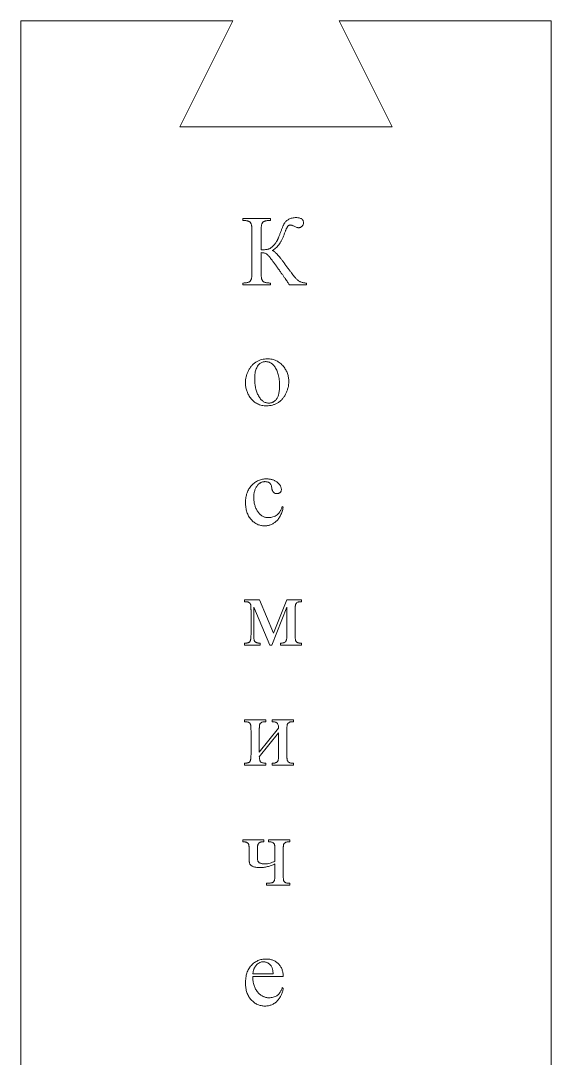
# Model space of a CAD drawing. Header units: millimetres. Extents: x -10 to 76, y -35.9 to 42.5.
# Drawn here: x -10 to 10, y 3.43 to 42.5 of the extents above; entities that cross this region are included whole.
import ezdxf

# ---------------------------------------------------------------- set-up
doc = ezdxf.new("R2010")
doc.units = ezdxf.units.MM

msp = doc.modelspace()

# ---------------------------------------------------------------- linework, layer by layer
at = {"color": 7, "linetype": 'Continuous', "lineweight": 15}
for p, q in [((-10, -17.5), (-10, 42.5)), ((-2, 42.5), (-10, 42.5)), ((-4, 38.5), (-2, 42.5)), ((4, 38.5), (2, 42.5)), ((10, 42.5), (2, 42.5)), ((10, -17.5), (10, 42.5)), ((-4, 38.5), (4, 38.5)), ((-1.632, 35.052), (-0.59, 35.052)), ((-1.632, 34.983), (-1.632, 35.052)), ((-0.59, 35.052), (-0.59, 34.983)), ((-1.285, 33.003), (-1.285, 34.601)), ((-0.938, 34.601), (-0.938, 33.872)), ((-0.938, 33.767), (-0.938, 33.003)), ((-1.632, 32.552), (-1.632, 32.622)), ((-0.59, 32.552), (-1.632, 32.552)), ((-0.59, 32.622), (-0.59, 32.552)), ((0.767, 32.552), (0.127, 32.552)), ((0.767, 32.62), (0.767, 32.552)), ((-0.139, 24.205), (-0.104, 24.18)), ((-1.563, 20.622), (-1.563, 20.691)), ((-1.563, 20.691), (-1, 20.691)), ((-1.215, 20.412), (-1.215, 19.389)), ((-0.614, 18.99), (-1.215, 20.412)), ((-1, 20.691), (-0.469, 19.433)), ((0.035, 20.412), (-0.534, 18.99)), ((-0.469, 19.433), (0.034, 20.691)), ((0.034, 20.691), (0.59, 20.691)), ((0.035, 19.389), (0.035, 20.412)), ((0.59, 20.691), (0.59, 20.622)), ((-1.319, 19.372), (-1.319, 20.309)), ((0.347, 20.309), (0.347, 19.372)), ((-1.563, 18.99), (-1.563, 19.059)), ((-0.972, 18.99), (-1.563, 18.99)), ((-0.972, 19.059), (-0.972, 18.99)), ((-0.534, 18.99), (-0.614, 18.99)), ((-0.208, 18.99), (-0.208, 19.059)), ((0.59, 18.99), (-0.208, 18.99)), ((0.59, 19.059), (0.59, 18.99)), ((-1.563, 16.17), (-0.764, 16.17)), ((-1.563, 16.101), (-1.563, 16.17)), ((-0.764, 16.17), (-0.764, 16.101)), ((-0.521, 16.17), (0.278, 16.17)), ((-0.521, 16.101), (-0.521, 16.17)), ((0.278, 16.17), (0.278, 16.101)), ((-1.319, 14.851), (-1.319, 15.767)), ((-1.007, 14.955), (-0.278, 15.858)), ((-1.007, 15.788), (-1.007, 14.955)), ((-0.278, 15.684), (-1.007, 14.781)), ((-0.278, 14.851), (-0.278, 15.684)), ((0.035, 15.788), (0.035, 14.851)), ((-1.563, 14.469), (-1.563, 14.538)), ((-0.764, 14.469), (-1.563, 14.469)), ((-0.764, 14.538), (-0.764, 14.469)), ((-0.521, 14.469), (-0.521, 14.538)), ((0.278, 14.469), (-0.521, 14.469)), ((0.278, 14.538), (0.278, 14.469)), ((-1.632, 11.649), (-0.833, 11.649)), ((-1.632, 11.58), (-1.632, 11.649)), ((-0.833, 11.649), (-0.833, 11.58)), ((-0.66, 11.649), (0.139, 11.649)), ((-0.66, 11.58), (-0.66, 11.649)), ((0.139, 11.649), (0.139, 11.58)), ((-1.389, 10.94), (-1.389, 11.267)), ((-1.076, 11.239), (-1.076, 11.022)), ((-0.417, 10.851), (-0.417, 11.234)), ((-0.104, 11.267), (-0.104, 10.33)), ((-0.417, 10.33), (-0.417, 10.747)), ((-0.729, 9.948), (-0.729, 10.017)), ((0.139, 9.948), (-0.729, 9.948)), ((0.139, 10.017), (0.139, 9.948)), ((-1.25, 6.608), (-0.486, 6.608)), ((-0.104, 6.503), (-1.25, 6.503)), ((-0.139, 6.087), (-0.104, 6.052))]:
    msp.add_line(p, q, dxfattribs=at)
for points, knots in [([(-1.285, 34.601), (-1.285, 34.62), (-1.285, 34.657), (-1.288, 34.71), (-1.293, 34.757), (-1.3, 34.798), (-1.308, 34.834), (-1.319, 34.865), (-1.331, 34.89), (-1.347, 34.91), (-1.365, 34.927), (-1.389, 34.94), (-1.417, 34.952), (-1.451, 34.962), (-1.489, 34.97), (-1.532, 34.976), (-1.58, 34.98), (-1.614, 34.982), (-1.632, 34.983)], [0, 0, 0, 0, 0.093507, 0.178373, 0.254794, 0.322163, 0.381501, 0.433457, 0.478394, 0.517017, 0.555402, 0.598861, 0.647392, 0.702962, 0.766367, 0.836185, 0.914262, 1, 1, 1, 1]), ([(-0.59, 34.983), (-0.608, 34.982), (-0.642, 34.98), (-0.691, 34.976), (-0.735, 34.97), (-0.773, 34.962), (-0.807, 34.952), (-0.835, 34.94), (-0.859, 34.927), (-0.877, 34.911), (-0.892, 34.89), (-0.905, 34.865), (-0.915, 34.834), (-0.923, 34.798), (-0.929, 34.757), (-0.934, 34.71), (-0.937, 34.657), (-0.937, 34.62), (-0.938, 34.601)], [0, 0, 0, 0, 0.086465, 0.16528, 0.235842, 0.298288, 0.354602, 0.403853, 0.446487, 0.484808, 0.522839, 0.5677, 0.619282, 0.67852, 0.745634, 0.821927, 0.90665, 1, 1, 1, 1]), ([(-0.195, 34.558), (-0.189, 34.576), (-0.176, 34.611), (-0.157, 34.661), (-0.138, 34.706), (-0.122, 34.748), (-0.106, 34.785), (-0.089, 34.817), (-0.076, 34.846), (-0.057, 34.879), (-0.032, 34.916), (0.007, 34.956), (0.053, 34.992), (0.106, 35.025), (0.166, 35.053), (0.232, 35.073), (0.304, 35.085), (0.353, 35.086), (0.379, 35.087)], [0, 0, 0, 0, 0.067817, 0.130422, 0.188059, 0.240853, 0.288125, 0.33051, 0.368057, 0.400244, 0.461468, 0.525795, 0.594134, 0.667553, 0.745247, 0.825724, 0.91021, 1, 1, 1, 1]), ([(0.158, 34.809), (0.149, 34.808), (0.13, 34.807), (0.103, 34.794), (0.078, 34.774), (0.06, 34.752), (0.045, 34.728), (0.033, 34.704), (0.018, 34.674), (0.003, 34.638), (-0.014, 34.596), (-0.034, 34.549), (-0.054, 34.495), (-0.068, 34.458), (-0.075, 34.438)], [0, 0, 0, 0, 0.061844, 0.123597, 0.191522, 0.266077, 0.31218, 0.371747, 0.443964, 0.528934, 0.627217, 0.737748, 0.862737, 1, 1, 1, 1]), ([(0.306, 34.76), (0.29, 34.767), (0.26, 34.781), (0.219, 34.796), (0.187, 34.806), (0.167, 34.808), (0.158, 34.809)], [0, 0, 0, 0, 0.341667, 0.61939, 0.83907, 1, 1, 1, 1]), ([(0.379, 35.087), (0.401, 35.086), (0.442, 35.085), (0.5, 35.076), (0.549, 35.06), (0.59, 35.038), (0.621, 35.008), (0.645, 34.972), (0.657, 34.929), (0.659, 34.899), (0.66, 34.883)], [0, 0, 0, 0, 0.1663499, 0.3137591, 0.4427214, 0.5576857, 0.6635574, 0.7679225, 0.8786684, 1, 1, 1, 1]), ([(0.66, 34.883), (0.659, 34.871), (0.658, 34.848), (0.646, 34.815), (0.629, 34.784), (0.605, 34.757), (0.576, 34.734), (0.545, 34.717), (0.512, 34.707), (0.489, 34.705), (0.477, 34.705)], [0, 0, 0, 0, 0.123952, 0.245908, 0.370279, 0.501431, 0.63183, 0.755256, 0.876048, 1, 1, 1, 1]), ([(-0.938, 33.872), (-0.907, 33.872), (-0.851, 33.873), (-0.774, 33.878), (-0.713, 33.886), (-0.663, 33.897), (-0.62, 33.915), (-0.578, 33.941), (-0.534, 33.975), (-0.489, 34.015), (-0.445, 34.061), (-0.404, 34.109), (-0.368, 34.159), (-0.343, 34.203), (-0.323, 34.241), (-0.308, 34.274), (-0.292, 34.311), (-0.274, 34.352), (-0.256, 34.398), (-0.237, 34.447), (-0.216, 34.501), (-0.202, 34.538), (-0.195, 34.558)], [0, 0, 0, 0, 0.082572, 0.151618, 0.206813, 0.249581, 0.28832, 0.332802, 0.382331, 0.438391, 0.496772, 0.553622, 0.608644, 0.66251, 0.69113, 0.723914, 0.760218, 0.80069, 0.844318, 0.892574, 0.944372, 1, 1, 1, 1]), ([(-0.075, 34.438), (-0.09, 34.401), (-0.118, 34.329), (-0.167, 34.228), (-0.218, 34.138), (-0.272, 34.058), (-0.329, 33.989), (-0.39, 33.931), (-0.454, 33.882), (-0.5, 33.858), (-0.522, 33.847)], [0, 0, 0, 0, 0.15808, 0.304817, 0.441523, 0.56801, 0.685241, 0.795956, 0.900169, 1, 1, 1, 1]), ([(0.477, 34.705), (0.467, 34.706), (0.444, 34.707), (0.406, 34.719), (0.358, 34.737), (0.325, 34.751), (0.306, 34.76)], [0, 0, 0, 0, 0.165882, 0.386249, 0.664182, 1, 1, 1, 1]), ([(0.127, 32.552), (0.118, 32.568), (0.096, 32.602), (0.059, 32.658), (0.015, 32.723), (-0.037, 32.797), (-0.094, 32.882), (-0.16, 32.974), (-0.233, 33.077), (-0.31, 33.185), (-0.386, 33.291), (-0.458, 33.389), (-0.521, 33.473), (-0.576, 33.545), (-0.622, 33.604), (-0.661, 33.65), (-0.691, 33.684), (-0.721, 33.713), (-0.759, 33.735), (-0.811, 33.754), (-0.871, 33.765), (-0.915, 33.766), (-0.938, 33.767)], [0, 0, 0, 0, 0.033266, 0.073307, 0.120486, 0.174814, 0.23619, 0.304454, 0.379953, 0.462421, 0.543906, 0.616189, 0.679734, 0.733896, 0.778885, 0.814976, 0.842421, 0.860638, 0.889757, 0.921719, 0.958532, 1, 1, 1, 1]), ([(-0.522, 33.847), (-0.509, 33.841), (-0.479, 33.83), (-0.436, 33.799), (-0.387, 33.758), (-0.333, 33.705), (-0.275, 33.64), (-0.212, 33.564), (-0.144, 33.476), (-0.097, 33.413), (-0.073, 33.379)], [0, 0, 0, 0, 0.064966, 0.145646, 0.242102, 0.356389, 0.489572, 0.640781, 0.810867, 1, 1, 1, 1]), ([(-0.073, 33.379), (-0.047, 33.344), (0.002, 33.275), (0.074, 33.177), (0.141, 33.088), (0.202, 33.008), (0.258, 32.937), (0.308, 32.876), (0.353, 32.823), (0.393, 32.779), (0.432, 32.742), (0.472, 32.71), (0.515, 32.684), (0.561, 32.662), (0.609, 32.644), (0.659, 32.631), (0.712, 32.623), (0.748, 32.621), (0.767, 32.62)], [0, 0, 0, 0, 0.112551, 0.216056, 0.310524, 0.395966, 0.472397, 0.539838, 0.598018, 0.647586, 0.69192, 0.735247, 0.778086, 0.820544, 0.863854, 0.908115, 0.953345, 1, 1, 1, 1]), ([(-1.632, 32.622), (-1.614, 32.622), (-1.581, 32.624), (-1.533, 32.628), (-1.49, 32.634), (-1.452, 32.642), (-1.418, 32.652), (-1.39, 32.663), (-1.367, 32.677), (-1.347, 32.692), (-1.332, 32.713), (-1.319, 32.738), (-1.308, 32.768), (-1.3, 32.805), (-1.293, 32.846), (-1.288, 32.894), (-1.285, 32.947), (-1.285, 32.984), (-1.285, 33.003)], [0, 0, 0, 0, 0.08484, 0.162892, 0.232688, 0.29522, 0.350773, 0.399758, 0.442451, 0.480923, 0.519534, 0.564082, 0.616022, 0.676191, 0.743539, 0.819937, 0.905649, 1, 1, 1, 1]), ([(-0.938, 33.003), (-0.937, 32.984), (-0.937, 32.947), (-0.934, 32.894), (-0.929, 32.847), (-0.923, 32.806), (-0.915, 32.77), (-0.905, 32.739), (-0.892, 32.714), (-0.877, 32.694), (-0.859, 32.677), (-0.835, 32.664), (-0.807, 32.652), (-0.773, 32.643), (-0.735, 32.634), (-0.691, 32.628), (-0.642, 32.624), (-0.608, 32.622), (-0.59, 32.622)], [0, 0, 0, 0, 0.09335, 0.178073, 0.254366, 0.32148, 0.380718, 0.4323, 0.477161, 0.515192, 0.553513, 0.596147, 0.645398, 0.701712, 0.764158, 0.83472, 0.913535, 1, 1, 1, 1]), ([(-1.528, 28.866), (-1.526, 28.905), (-1.524, 28.982), (-1.501, 29.097), (-1.465, 29.212), (-1.423, 29.305), (-1.384, 29.378), (-1.351, 29.429), (-1.316, 29.477), (-1.28, 29.521), (-1.24, 29.561), (-1.199, 29.597), (-1.156, 29.631), (-1.094, 29.668), (-1.015, 29.709), (-0.916, 29.742), (-0.814, 29.764), (-0.745, 29.766), (-0.71, 29.767)], [0, 0, 0, 0, 0.085205, 0.171356, 0.259661, 0.351428, 0.397563, 0.442637, 0.485963, 0.528389, 0.569807, 0.610451, 0.650808, 0.690992, 0.769929, 0.846679, 0.923228, 1, 1, 1, 1]), ([(-0.71, 29.767), (-0.679, 29.767), (-0.618, 29.765), (-0.528, 29.751), (-0.443, 29.728), (-0.364, 29.697), (-0.288, 29.657), (-0.218, 29.606), (-0.152, 29.547), (-0.113, 29.502), (-0.093, 29.479)], [0, 0, 0, 0, 0.133184, 0.260762, 0.384261, 0.505075, 0.625496, 0.747346, 0.871501, 1, 1, 1, 1]), ([(-0.767, 29.663), (-0.783, 29.662), (-0.816, 29.661), (-0.865, 29.649), (-0.914, 29.631), (-0.963, 29.605), (-1.011, 29.57), (-1.053, 29.522), (-1.09, 29.464), (-1.123, 29.395), (-1.149, 29.316), (-1.167, 29.226), (-1.179, 29.125), (-1.18, 29.055), (-1.181, 29.018)], [0, 0, 0, 0, 0.057086, 0.114771, 0.176202, 0.240704, 0.308495, 0.381023, 0.461005, 0.549257, 0.646645, 0.753179, 0.87092, 1, 1, 1, 1]), ([(-0.435, 29.484), (-0.446, 29.498), (-0.467, 29.526), (-0.504, 29.562), (-0.542, 29.594), (-0.583, 29.619), (-0.625, 29.639), (-0.67, 29.653), (-0.718, 29.662), (-0.75, 29.663), (-0.767, 29.663)], [0, 0, 0, 0, 0.13773, 0.267731, 0.392513, 0.51413, 0.632878, 0.753106, 0.874022, 1, 1, 1, 1]), ([(-0.243, 28.765), (-0.244, 28.802), (-0.245, 28.874), (-0.254, 28.979), (-0.269, 29.079), (-0.289, 29.172), (-0.316, 29.259), (-0.35, 29.34), (-0.388, 29.415), (-0.42, 29.461), (-0.435, 29.484)], [0, 0, 0, 0, 0.147098, 0.286715, 0.41879, 0.54443, 0.664662, 0.78014, 0.891782, 1, 1, 1, 1]), ([(-0.093, 29.479), (-0.078, 29.459), (-0.047, 29.418), (-0.006, 29.352), (0.028, 29.285), (0.056, 29.215), (0.078, 29.143), (0.093, 29.069), (0.102, 28.992), (0.103, 28.94), (0.104, 28.914)], [0, 0, 0, 0, 0.127751, 0.252236, 0.375792, 0.498193, 0.621569, 0.744918, 0.871081, 1, 1, 1, 1]), ([(-1.181, 29.018), (-1.18, 28.987), (-1.18, 28.926), (-1.172, 28.838), (-1.161, 28.752), (-1.145, 28.67), (-1.125, 28.59), (-1.1, 28.514), (-1.07, 28.441), (-1.037, 28.372), (-0.999, 28.309), (-0.959, 28.253), (-0.914, 28.207), (-0.868, 28.168), (-0.818, 28.137), (-0.765, 28.116), (-0.709, 28.103), (-0.671, 28.102), (-0.652, 28.101)], [0, 0, 0, 0, 0.079275, 0.155505, 0.229811, 0.301493, 0.371825, 0.440524, 0.507876, 0.574385, 0.637946, 0.696969, 0.752044, 0.803378, 0.852949, 0.901687, 0.949978, 1, 1, 1, 1]), ([(-1.338, 28.298), (-1.353, 28.319), (-1.383, 28.361), (-1.422, 28.428), (-1.455, 28.496), (-1.481, 28.566), (-1.503, 28.638), (-1.517, 28.713), (-1.527, 28.789), (-1.527, 28.84), (-1.528, 28.866)], [0, 0, 0, 0, 0.128499, 0.254011, 0.377298, 0.500828, 0.623214, 0.747373, 0.872771, 1, 1, 1, 1]), ([(0.104, 28.914), (0.103, 28.876), (0.1, 28.8), (0.079, 28.686), (0.044, 28.572), (0.005, 28.477), (-0.033, 28.404), (-0.064, 28.352), (-0.097, 28.303), (-0.134, 28.258), (-0.172, 28.216), (-0.214, 28.178), (-0.258, 28.143), (-0.32, 28.103), (-0.402, 28.06), (-0.507, 28.024), (-0.617, 28), (-0.692, 27.998), (-0.73, 27.997)], [0, 0, 0, 0, 0.081802, 0.164727, 0.25116, 0.340895, 0.386013, 0.429836, 0.472733, 0.514602, 0.555425, 0.595982, 0.636502, 0.676999, 0.757054, 0.836503, 0.917023, 1, 1, 1, 1]), ([(-0.652, 28.101), (-0.637, 28.101), (-0.608, 28.102), (-0.567, 28.109), (-0.527, 28.121), (-0.489, 28.137), (-0.453, 28.159), (-0.419, 28.184), (-0.387, 28.215), (-0.357, 28.251), (-0.33, 28.292), (-0.307, 28.34), (-0.287, 28.394), (-0.271, 28.456), (-0.258, 28.524), (-0.249, 28.598), (-0.244, 28.679), (-0.243, 28.735), (-0.243, 28.765)], [0, 0, 0, 0, 0.049534, 0.097825, 0.144973, 0.191502, 0.238909, 0.287022, 0.336879, 0.389534, 0.445276, 0.505844, 0.571782, 0.643484, 0.722082, 0.807453, 0.899802, 1, 1, 1, 1]), ([(-0.73, 27.997), (-0.761, 27.997), (-0.822, 27.999), (-0.911, 28.014), (-0.995, 28.037), (-1.074, 28.07), (-1.148, 28.113), (-1.217, 28.165), (-1.281, 28.227), (-1.319, 28.274), (-1.338, 28.298)], [0, 0, 0, 0, 0.131786, 0.258818, 0.381131, 0.502198, 0.622191, 0.744251, 0.869436, 1, 1, 1, 1]), ([(-1.528, 24.36), (-1.527, 24.392), (-1.526, 24.455), (-1.514, 24.547), (-1.497, 24.634), (-1.471, 24.717), (-1.438, 24.795), (-1.398, 24.868), (-1.35, 24.937), (-1.296, 25.001), (-1.236, 25.058), (-1.173, 25.109), (-1.107, 25.151), (-1.039, 25.187), (-0.966, 25.213), (-0.892, 25.233), (-0.814, 25.244), (-0.761, 25.246), (-0.735, 25.247)], [0, 0, 0, 0, 0.072348, 0.141853, 0.208576, 0.273678, 0.337016, 0.399893, 0.46243, 0.525867, 0.588258, 0.648982, 0.707779, 0.765499, 0.823005, 0.880859, 0.939486, 1, 1, 1, 1]), ([(-1.071, 25.008), (-1.083, 24.993), (-1.106, 24.963), (-1.135, 24.912), (-1.16, 24.859), (-1.18, 24.802), (-1.197, 24.742), (-1.207, 24.677), (-1.214, 24.61), (-1.215, 24.563), (-1.215, 24.54)], [0, 0, 0, 0, 0.114122, 0.229836, 0.347266, 0.467003, 0.592773, 0.722595, 0.857836, 1, 1, 1, 1]), ([(-0.783, 25.142), (-0.798, 25.142), (-0.826, 25.141), (-0.868, 25.135), (-0.907, 25.124), (-0.945, 25.109), (-0.98, 25.091), (-1.012, 25.067), (-1.044, 25.04), (-1.062, 25.019), (-1.071, 25.008)], [0, 0, 0, 0, 0.1322318, 0.2590027, 0.3839547, 0.5047368, 0.624374, 0.7462343, 0.8714042, 1, 1, 1, 1]), ([(-0.61, 25.085), (-0.621, 25.094), (-0.644, 25.112), (-0.686, 25.13), (-0.733, 25.14), (-0.766, 25.142), (-0.783, 25.142)], [0, 0, 0, 0, 0.227227, 0.465908, 0.719617, 1, 1, 1, 1]), ([(-0.735, 25.247), (-0.715, 25.246), (-0.676, 25.245), (-0.618, 25.239), (-0.563, 25.229), (-0.511, 25.215), (-0.462, 25.196), (-0.416, 25.174), (-0.372, 25.148), (-0.332, 25.117), (-0.295, 25.085), (-0.263, 25.052), (-0.236, 25.018), (-0.213, 24.984), (-0.195, 24.95), (-0.183, 24.916), (-0.176, 24.881), (-0.174, 24.857), (-0.174, 24.846)], [0, 0, 0, 0, 0.078987, 0.155461, 0.228504, 0.299874, 0.368913, 0.436633, 0.504566, 0.571733, 0.636809, 0.697707, 0.754863, 0.808202, 0.858269, 0.90707, 0.953934, 1, 1, 1, 1]), ([(-0.481, 24.763), (-0.488, 24.771), (-0.505, 24.787), (-0.52, 24.823), (-0.533, 24.865), (-0.538, 24.915), (-0.545, 24.966), (-0.559, 25.013), (-0.581, 25.053), (-0.601, 25.075), (-0.61, 25.085)], [0, 0, 0, 0, 0.09196, 0.195788, 0.319995, 0.466448, 0.616365, 0.752585, 0.879724, 1, 1, 1, 1]), ([(-0.34, 24.691), (-0.356, 24.692), (-0.386, 24.693), (-0.427, 24.707), (-0.461, 24.73), (-0.474, 24.752), (-0.481, 24.763)], [0, 0, 0, 0, 0.2897952, 0.5400359, 0.7696521, 1, 1, 1, 1]), ([(-0.174, 24.846), (-0.174, 24.835), (-0.175, 24.813), (-0.183, 24.783), (-0.198, 24.757), (-0.217, 24.733), (-0.241, 24.714), (-0.27, 24.701), (-0.304, 24.692), (-0.327, 24.691), (-0.34, 24.691)], [0, 0, 0, 0, 0.127628, 0.248475, 0.364193, 0.481722, 0.600903, 0.722306, 0.855465, 1, 1, 1, 1]), ([(-0.812, 23.476), (-0.836, 23.476), (-0.883, 23.478), (-0.952, 23.49), (-1.018, 23.508), (-1.082, 23.535), (-1.144, 23.568), (-1.204, 23.61), (-1.261, 23.658), (-1.315, 23.714), (-1.365, 23.776), (-1.409, 23.844), (-1.446, 23.917), (-1.475, 23.996), (-1.5, 24.08), (-1.515, 24.169), (-1.526, 24.263), (-1.527, 24.327), (-1.528, 24.36)], [0, 0, 0, 0, 0.055667, 0.110708, 0.164861, 0.218935, 0.274423, 0.33124, 0.390095, 0.451778, 0.514749, 0.578206, 0.642458, 0.708369, 0.776852, 0.84772, 0.922137, 1, 1, 1, 1]), ([(-1.215, 24.54), (-1.215, 24.515), (-1.214, 24.467), (-1.207, 24.396), (-1.195, 24.327), (-1.179, 24.26), (-1.158, 24.195), (-1.132, 24.133), (-1.101, 24.073), (-1.067, 24.015), (-1.029, 23.962), (-0.986, 23.916), (-0.941, 23.876), (-0.892, 23.844), (-0.839, 23.819), (-0.783, 23.801), (-0.724, 23.791), (-0.684, 23.789), (-0.663, 23.788)], [0, 0, 0, 0, 0.070681, 0.139054, 0.206508, 0.272765, 0.338141, 0.402874, 0.467938, 0.533187, 0.596828, 0.657203, 0.714705, 0.771024, 0.826734, 0.882839, 0.940227, 1, 1, 1, 1]), ([(-0.104, 24.18), (-0.11, 24.151), (-0.122, 24.095), (-0.145, 24.014), (-0.172, 23.939), (-0.204, 23.87), (-0.239, 23.806), (-0.279, 23.748), (-0.323, 23.695), (-0.37, 23.649), (-0.421, 23.608), (-0.473, 23.573), (-0.526, 23.543), (-0.581, 23.518), (-0.637, 23.499), (-0.694, 23.486), (-0.753, 23.477), (-0.792, 23.476), (-0.812, 23.476)], [0, 0, 0, 0, 0.081088, 0.15785, 0.230956, 0.300948, 0.367854, 0.431957, 0.494197, 0.555482, 0.614988, 0.672319, 0.728291, 0.782908, 0.83709, 0.890849, 0.945156, 1, 1, 1, 1]), ([(-0.663, 23.788), (-0.633, 23.789), (-0.575, 23.792), (-0.49, 23.812), (-0.41, 23.844), (-0.361, 23.875), (-0.337, 23.89)], [0, 0, 0, 0, 0.2556311, 0.5026382, 0.7489312, 1, 1, 1, 1]), ([(-0.337, 23.89), (-0.328, 23.898), (-0.31, 23.913), (-0.286, 23.941), (-0.26, 23.973), (-0.236, 24.011), (-0.211, 24.052), (-0.187, 24.099), (-0.162, 24.15), (-0.147, 24.186), (-0.139, 24.205)], [0, 0, 0, 0, 0.091158, 0.190485, 0.298682, 0.418614, 0.546349, 0.686723, 0.837443, 1, 1, 1, 1]), ([(-1.319, 20.309), (-1.32, 20.324), (-1.32, 20.352), (-1.32, 20.392), (-1.322, 20.427), (-1.324, 20.458), (-1.327, 20.483), (-1.33, 20.504), (-1.334, 20.52), (-1.342, 20.541), (-1.364, 20.567), (-1.392, 20.592), (-1.426, 20.608), (-1.463, 20.616), (-1.509, 20.621), (-1.544, 20.621), (-1.563, 20.622)], [0, 0, 0, 0, 0.093907, 0.176501, 0.250116, 0.313632, 0.367104, 0.410627, 0.444661, 0.469031, 0.554788, 0.648797, 0.707506, 0.784336, 0.881162, 1, 1, 1, 1]), ([(0.59, 20.622), (0.572, 20.621), (0.539, 20.621), (0.494, 20.617), (0.459, 20.61), (0.426, 20.597), (0.397, 20.572), (0.374, 20.548), (0.364, 20.526), (0.36, 20.509), (0.355, 20.488), (0.353, 20.462), (0.35, 20.431), (0.349, 20.395), (0.348, 20.354), (0.347, 20.324), (0.347, 20.309)], [0, 0, 0, 0, 0.113158, 0.206346, 0.280446, 0.336739, 0.427908, 0.516247, 0.542555, 0.577673, 0.622703, 0.677288, 0.743134, 0.817861, 0.903852, 1, 1, 1, 1]), ([(-1.563, 19.059), (-1.55, 19.059), (-1.526, 19.06), (-1.493, 19.062), (-1.463, 19.067), (-1.436, 19.072), (-1.412, 19.08), (-1.393, 19.09), (-1.376, 19.101), (-1.363, 19.116), (-1.352, 19.133), (-1.344, 19.154), (-1.336, 19.18), (-1.33, 19.209), (-1.325, 19.244), (-1.322, 19.283), (-1.32, 19.326), (-1.32, 19.356), (-1.319, 19.372)], [0, 0, 0, 0, 0.07867, 0.149559, 0.2129, 0.270133, 0.322035, 0.367906, 0.40964, 0.448355, 0.488825, 0.536867, 0.591666, 0.655823, 0.728351, 0.809555, 0.900842, 1, 1, 1, 1]), ([(-1.215, 19.389), (-1.215, 19.363), (-1.215, 19.314), (-1.212, 19.25), (-1.207, 19.2), (-1.2, 19.164), (-1.188, 19.138), (-1.173, 19.117), (-1.154, 19.099), (-1.13, 19.084), (-1.1, 19.072), (-1.063, 19.065), (-1.02, 19.06), (-0.989, 19.059), (-0.972, 19.059)], [0, 0, 0, 0, 0.162233, 0.292831, 0.393174, 0.461772, 0.514748, 0.565841, 0.618567, 0.674218, 0.736704, 0.811959, 0.899108, 1, 1, 1, 1]), ([(-0.208, 19.059), (-0.186, 19.06), (-0.146, 19.061), (-0.09, 19.071), (-0.046, 19.088), (-0.017, 19.11), (-0.002, 19.133), (0.008, 19.155), (0.016, 19.182), (0.023, 19.214), (0.028, 19.251), (0.032, 19.292), (0.035, 19.339), (0.035, 19.372), (0.035, 19.389)], [0, 0, 0, 0, 0.135471, 0.248315, 0.343228, 0.42287, 0.464379, 0.513471, 0.570281, 0.637257, 0.712356, 0.79807, 0.894677, 1, 1, 1, 1]), ([(0.347, 19.372), (0.347, 19.346), (0.348, 19.301), (0.351, 19.239), (0.355, 19.193), (0.361, 19.158), (0.374, 19.134), (0.389, 19.113), (0.409, 19.097), (0.433, 19.082), (0.463, 19.071), (0.499, 19.064), (0.543, 19.06), (0.574, 19.059), (0.59, 19.059)], [0, 0, 0, 0, 0.158236, 0.284993, 0.382716, 0.449891, 0.502464, 0.55332, 0.607011, 0.6638, 0.728879, 0.806234, 0.895972, 1, 1, 1, 1]), ([(-1.319, 15.767), (-1.32, 15.783), (-1.32, 15.813), (-1.32, 15.856), (-1.322, 15.893), (-1.324, 15.926), (-1.327, 15.953), (-1.33, 15.975), (-1.334, 15.992), (-1.342, 16.015), (-1.364, 16.042), (-1.392, 16.07), (-1.426, 16.087), (-1.462, 16.095), (-1.509, 16.1), (-1.544, 16.101), (-1.563, 16.101)], [0, 0, 0, 0, 0.095799, 0.181802, 0.256983, 0.322441, 0.377141, 0.42117, 0.456021, 0.481503, 0.567561, 0.660854, 0.7183, 0.79249, 0.885655, 1, 1, 1, 1]), ([(-0.764, 16.101), (-0.782, 16.1), (-0.814, 16.1), (-0.859, 16.096), (-0.894, 16.089), (-0.927, 16.075), (-0.957, 16.052), (-0.98, 16.027), (-0.991, 16.005), (-0.994, 15.988), (-0.999, 15.967), (-1.001, 15.941), (-1.004, 15.91), (-1.005, 15.874), (-1.007, 15.833), (-1.007, 15.804), (-1.007, 15.788)], [0, 0, 0, 0, 0.112078, 0.204182, 0.278315, 0.334633, 0.42765, 0.516029, 0.542349, 0.577483, 0.622533, 0.677143, 0.743018, 0.817779, 0.903809, 1, 1, 1, 1]), ([(-0.278, 15.858), (-0.279, 15.878), (-0.281, 15.917), (-0.292, 15.97), (-0.309, 16.014), (-0.334, 16.047), (-0.368, 16.072), (-0.411, 16.088), (-0.463, 16.099), (-0.501, 16.1), (-0.521, 16.101)], [0, 0, 0, 0, 0.157004, 0.292089, 0.406113, 0.505202, 0.603474, 0.716453, 0.84726, 1, 1, 1, 1]), ([(0.278, 16.101), (0.26, 16.1), (0.227, 16.1), (0.183, 16.096), (0.148, 16.089), (0.114, 16.075), (0.084, 16.052), (0.062, 16.027), (0.051, 16.005), (0.047, 15.988), (0.043, 15.967), (0.041, 15.941), (0.037, 15.91), (0.036, 15.874), (0.035, 15.833), (0.035, 15.804), (0.035, 15.788)], [0, 0, 0, 0, 0.112078, 0.204182, 0.278315, 0.334633, 0.42765, 0.516029, 0.542349, 0.577483, 0.622533, 0.677143, 0.743018, 0.817779, 0.903809, 1, 1, 1, 1]), ([(-1.563, 14.538), (-1.55, 14.538), (-1.526, 14.539), (-1.493, 14.542), (-1.463, 14.546), (-1.436, 14.552), (-1.412, 14.56), (-1.393, 14.569), (-1.376, 14.581), (-1.363, 14.595), (-1.352, 14.612), (-1.344, 14.634), (-1.336, 14.659), (-1.33, 14.689), (-1.325, 14.723), (-1.322, 14.762), (-1.32, 14.805), (-1.32, 14.835), (-1.319, 14.851)], [0, 0, 0, 0, 0.07867, 0.149559, 0.2129, 0.270133, 0.322035, 0.367906, 0.40964, 0.448355, 0.488825, 0.536867, 0.591666, 0.655823, 0.728351, 0.809555, 0.900842, 1, 1, 1, 1]), ([(-0.521, 14.538), (-0.499, 14.539), (-0.458, 14.539), (-0.402, 14.55), (-0.358, 14.565), (-0.33, 14.586), (-0.314, 14.608), (-0.305, 14.629), (-0.296, 14.654), (-0.289, 14.684), (-0.284, 14.719), (-0.281, 14.759), (-0.278, 14.803), (-0.278, 14.834), (-0.278, 14.851)], [0, 0, 0, 0, 0.1408622, 0.2584186, 0.3540115, 0.4347733, 0.4757293, 0.5238259, 0.5806172, 0.645263, 0.7191904, 0.8030753, 0.8970461, 1, 1, 1, 1]), ([(0.035, 14.851), (0.035, 14.836), (0.035, 14.808), (0.035, 14.769), (0.037, 14.734), (0.039, 14.704), (0.042, 14.678), (0.045, 14.657), (0.049, 14.641), (0.057, 14.619), (0.079, 14.593), (0.108, 14.567), (0.142, 14.551), (0.179, 14.544), (0.225, 14.539), (0.259, 14.538), (0.278, 14.538)], [0, 0, 0, 0, 0.091622, 0.174196, 0.246663, 0.310163, 0.363622, 0.407135, 0.441978, 0.467395, 0.554713, 0.650292, 0.708987, 0.786643, 0.882322, 1, 1, 1, 1]), ([(-1.007, 14.781), (-1.006, 14.76), (-1.004, 14.721), (-0.994, 14.668), (-0.98, 14.625), (-0.96, 14.59), (-0.927, 14.565), (-0.884, 14.55), (-0.828, 14.54), (-0.787, 14.539), (-0.764, 14.538)], [0, 0, 0, 0, 0.15713, 0.289234, 0.399759, 0.491168, 0.582772, 0.693427, 0.832358, 1, 1, 1, 1]), ([(-1.389, 11.267), (-1.389, 11.291), (-1.39, 11.335), (-1.392, 11.393), (-1.397, 11.438), (-1.403, 11.472), (-1.413, 11.498), (-1.429, 11.519), (-1.448, 11.538), (-1.474, 11.553), (-1.504, 11.566), (-1.541, 11.574), (-1.585, 11.579), (-1.615, 11.58), (-1.632, 11.58)], [0, 0, 0, 0, 0.151268, 0.273084, 0.368027, 0.435383, 0.488395, 0.542074, 0.598387, 0.658659, 0.726456, 0.805899, 0.896456, 1, 1, 1, 1]), ([(-0.833, 11.58), (-0.851, 11.58), (-0.884, 11.579), (-0.928, 11.574), (-0.963, 11.567), (-0.997, 11.552), (-1.027, 11.526), (-1.05, 11.499), (-1.06, 11.476), (-1.064, 11.457), (-1.069, 11.434), (-1.07, 11.406), (-1.074, 11.372), (-1.075, 11.332), (-1.076, 11.288), (-1.076, 11.256), (-1.076, 11.239)], [0, 0, 0, 0, 0.106563, 0.194247, 0.26497, 0.319374, 0.411123, 0.499353, 0.526336, 0.561824, 0.608882, 0.666157, 0.733079, 0.811686, 0.899936, 1, 1, 1, 1]), ([(-0.417, 11.234), (-0.417, 11.249), (-0.416, 11.277), (-0.418, 11.317), (-0.418, 11.353), (-0.421, 11.385), (-0.423, 11.413), (-0.425, 11.437), (-0.429, 11.457), (-0.434, 11.477), (-0.444, 11.499), (-0.458, 11.521), (-0.478, 11.54), (-0.503, 11.555), (-0.533, 11.566), (-0.569, 11.575), (-0.612, 11.579), (-0.643, 11.58), (-0.66, 11.58)], [0, 0, 0, 0, 0.087224, 0.165966, 0.237266, 0.300169, 0.354584, 0.401689, 0.440699, 0.472432, 0.525787, 0.577121, 0.629794, 0.684706, 0.746336, 0.818574, 0.90315, 1, 1, 1, 1]), ([(0.139, 11.58), (0.121, 11.58), (0.088, 11.579), (0.043, 11.575), (0.008, 11.568), (-0.025, 11.555), (-0.055, 11.53), (-0.077, 11.506), (-0.088, 11.484), (-0.091, 11.468), (-0.096, 11.447), (-0.098, 11.42), (-0.101, 11.389), (-0.103, 11.353), (-0.104, 11.312), (-0.104, 11.283), (-0.104, 11.267)], [0, 0, 0, 0, 0.113158, 0.206346, 0.280446, 0.336739, 0.427908, 0.516247, 0.542555, 0.577673, 0.622703, 0.677288, 0.743134, 0.817861, 0.903852, 1, 1, 1, 1]), ([(-1.076, 11.022), (-1.076, 11.002), (-1.076, 10.967), (-1.073, 10.919), (-1.068, 10.881), (-1.061, 10.851), (-1.048, 10.828), (-1.029, 10.809), (-1.006, 10.791), (-0.977, 10.775), (-0.941, 10.762), (-0.899, 10.753), (-0.851, 10.747), (-0.816, 10.747), (-0.798, 10.747)], [0, 0, 0, 0, 0.123931, 0.227229, 0.307968, 0.369212, 0.421065, 0.475983, 0.538752, 0.608715, 0.688954, 0.779139, 0.882988, 1, 1, 1, 1]), ([(-0.993, 10.608), (-1.019, 10.608), (-1.068, 10.609), (-1.137, 10.617), (-1.197, 10.631), (-1.248, 10.649), (-1.289, 10.673), (-1.323, 10.697), (-1.349, 10.723), (-1.367, 10.753), (-1.376, 10.789), (-1.384, 10.832), (-1.388, 10.883), (-1.389, 10.92), (-1.389, 10.94)], [0, 0, 0, 0, 0.128433, 0.242423, 0.342307, 0.430879, 0.508279, 0.575846, 0.635753, 0.688494, 0.746295, 0.816932, 0.901023, 1, 1, 1, 1]), ([(-0.417, 10.747), (-0.44, 10.735), (-0.485, 10.713), (-0.555, 10.685), (-0.626, 10.661), (-0.697, 10.642), (-0.77, 10.626), (-0.843, 10.616), (-0.918, 10.609), (-0.968, 10.608), (-0.993, 10.608)], [0, 0, 0, 0, 0.127388, 0.252689, 0.37802, 0.501233, 0.625386, 0.749159, 0.873884, 1, 1, 1, 1]), ([(-0.798, 10.747), (-0.765, 10.748), (-0.699, 10.75), (-0.601, 10.771), (-0.506, 10.803), (-0.447, 10.835), (-0.417, 10.851)], [0, 0, 0, 0, 0.248894, 0.495361, 0.74387, 1, 1, 1, 1]), ([(-0.729, 10.017), (-0.705, 10.018), (-0.662, 10.02), (-0.604, 10.024), (-0.56, 10.029), (-0.527, 10.034), (-0.502, 10.044), (-0.481, 10.059), (-0.462, 10.079), (-0.445, 10.105), (-0.431, 10.142), (-0.423, 10.192), (-0.417, 10.256), (-0.417, 10.304), (-0.417, 10.33)], [0, 0, 0, 0, 0.13243, 0.238968, 0.321644, 0.378841, 0.424252, 0.470398, 0.520025, 0.574229, 0.643091, 0.735871, 0.854646, 1, 1, 1, 1]), ([(-0.104, 10.33), (-0.104, 10.305), (-0.104, 10.259), (-0.101, 10.198), (-0.096, 10.151), (-0.09, 10.117), (-0.078, 10.092), (-0.063, 10.072), (-0.043, 10.055), (-0.019, 10.04), (0.011, 10.03), (0.048, 10.022), (0.091, 10.018), (0.122, 10.018), (0.139, 10.017)], [0, 0, 0, 0, 0.158236, 0.284993, 0.382716, 0.449891, 0.502464, 0.55332, 0.607011, 0.6638, 0.728879, 0.806234, 0.895972, 1, 1, 1, 1]), ([(-1.528, 6.256), (-1.527, 6.291), (-1.526, 6.359), (-1.515, 6.457), (-1.499, 6.55), (-1.474, 6.636), (-1.443, 6.717), (-1.405, 6.792), (-1.36, 6.862), (-1.308, 6.924), (-1.251, 6.98), (-1.19, 7.029), (-1.125, 7.07), (-1.058, 7.105), (-0.986, 7.131), (-0.911, 7.149), (-0.832, 7.161), (-0.778, 7.163), (-0.751, 7.163)], [0, 0, 0, 0, 0.077568, 0.151102, 0.22088, 0.287607, 0.351649, 0.414317, 0.475022, 0.535824, 0.595501, 0.653268, 0.709944, 0.766468, 0.822806, 0.880197, 0.93896, 1, 1, 1, 1]), ([(-0.845, 7.059), (-0.869, 7.058), (-0.918, 7.055), (-0.988, 7.031), (-1.054, 6.992), (-1.104, 6.95), (-1.14, 6.908), (-1.166, 6.874), (-1.187, 6.837), (-1.206, 6.797), (-1.222, 6.754), (-1.234, 6.707), (-1.244, 6.659), (-1.248, 6.625), (-1.25, 6.608)], [0, 0, 0, 0, 0.109558, 0.218079, 0.329936, 0.450508, 0.513312, 0.576744, 0.640897, 0.707463, 0.775895, 0.8475, 0.922135, 1, 1, 1, 1]), ([(-0.524, 6.837), (-0.532, 6.854), (-0.548, 6.886), (-0.578, 6.931), (-0.616, 6.968), (-0.658, 7.001), (-0.702, 7.027), (-0.749, 7.045), (-0.796, 7.057), (-0.829, 7.058), (-0.845, 7.059)], [0, 0, 0, 0, 0.133685, 0.263341, 0.390894, 0.519422, 0.645663, 0.766201, 0.882455, 1, 1, 1, 1]), ([(-0.751, 7.163), (-0.728, 7.163), (-0.682, 7.162), (-0.616, 7.153), (-0.553, 7.139), (-0.493, 7.119), (-0.436, 7.094), (-0.383, 7.063), (-0.332, 7.026), (-0.285, 6.984), (-0.242, 6.938), (-0.205, 6.887), (-0.174, 6.832), (-0.149, 6.774), (-0.128, 6.711), (-0.115, 6.645), (-0.105, 6.576), (-0.105, 6.528), (-0.104, 6.503)], [0, 0, 0, 0, 0.06686, 0.130565, 0.192612, 0.253023, 0.312378, 0.372003, 0.431406, 0.492393, 0.553344, 0.613477, 0.674008, 0.735007, 0.797564, 0.862161, 0.929489, 1, 1, 1, 1]), ([(-0.486, 6.608), (-0.488, 6.633), (-0.491, 6.679), (-0.499, 6.743), (-0.509, 6.794), (-0.519, 6.824), (-0.524, 6.837)], [0, 0, 0, 0, 0.32401, 0.5981131, 0.8214343, 1, 1, 1, 1]), ([(-0.793, 5.392), (-0.818, 5.393), (-0.867, 5.395), (-0.939, 5.406), (-1.008, 5.424), (-1.075, 5.45), (-1.139, 5.483), (-1.2, 5.523), (-1.258, 5.571), (-1.313, 5.626), (-1.363, 5.687), (-1.408, 5.753), (-1.445, 5.824), (-1.475, 5.901), (-1.499, 5.983), (-1.515, 6.069), (-1.526, 6.161), (-1.527, 6.224), (-1.528, 6.256)], [0, 0, 0, 0, 0.058687, 0.115803, 0.172049, 0.227982, 0.284234, 0.341663, 0.400932, 0.462343, 0.524953, 0.587602, 0.650945, 0.715295, 0.782171, 0.851475, 0.923806, 1, 1, 1, 1]), ([(-1.25, 6.503), (-1.25, 6.473), (-1.249, 6.414), (-1.24, 6.328), (-1.226, 6.247), (-1.207, 6.171), (-1.181, 6.1), (-1.149, 6.034), (-1.112, 5.972), (-1.082, 5.936), (-1.067, 5.918)], [0, 0, 0, 0, 0.145298, 0.282607, 0.413383, 0.537531, 0.658161, 0.774179, 0.887919, 1, 1, 1, 1]), ([(-1.067, 5.918), (-1.052, 5.901), (-1.022, 5.868), (-0.972, 5.824), (-0.921, 5.787), (-0.867, 5.757), (-0.812, 5.733), (-0.754, 5.718), (-0.695, 5.706), (-0.654, 5.705), (-0.634, 5.705)], [0, 0, 0, 0, 0.137734, 0.267997, 0.395079, 0.51732, 0.636725, 0.756557, 0.87691, 1, 1, 1, 1]), ([(-0.104, 6.052), (-0.108, 6.03), (-0.115, 5.987), (-0.132, 5.923), (-0.153, 5.862), (-0.179, 5.803), (-0.209, 5.746), (-0.244, 5.691), (-0.284, 5.638), (-0.327, 5.588), (-0.375, 5.542), (-0.426, 5.503), (-0.48, 5.468), (-0.537, 5.441), (-0.597, 5.419), (-0.66, 5.404), (-0.725, 5.394), (-0.77, 5.393), (-0.793, 5.392)], [0, 0, 0, 0, 0.063993, 0.126841, 0.189042, 0.250539, 0.312459, 0.374675, 0.437429, 0.501601, 0.565263, 0.627192, 0.688251, 0.748295, 0.809198, 0.870785, 0.934364, 1, 1, 1, 1]), ([(-0.634, 5.705), (-0.607, 5.706), (-0.555, 5.707), (-0.479, 5.723), (-0.409, 5.746), (-0.354, 5.775), (-0.314, 5.804), (-0.285, 5.831), (-0.257, 5.862), (-0.231, 5.898), (-0.206, 5.938), (-0.182, 5.984), (-0.159, 6.033), (-0.146, 6.069), (-0.139, 6.087)], [0, 0, 0, 0, 0.118882, 0.231624, 0.340146, 0.447395, 0.502572, 0.560444, 0.621768, 0.687675, 0.757535, 0.832855, 0.913941, 1, 1, 1, 1])]:
    msp.add_open_spline(points, degree=3, knots=knots, dxfattribs=at)

doc.saveas('drawing.dxf')
